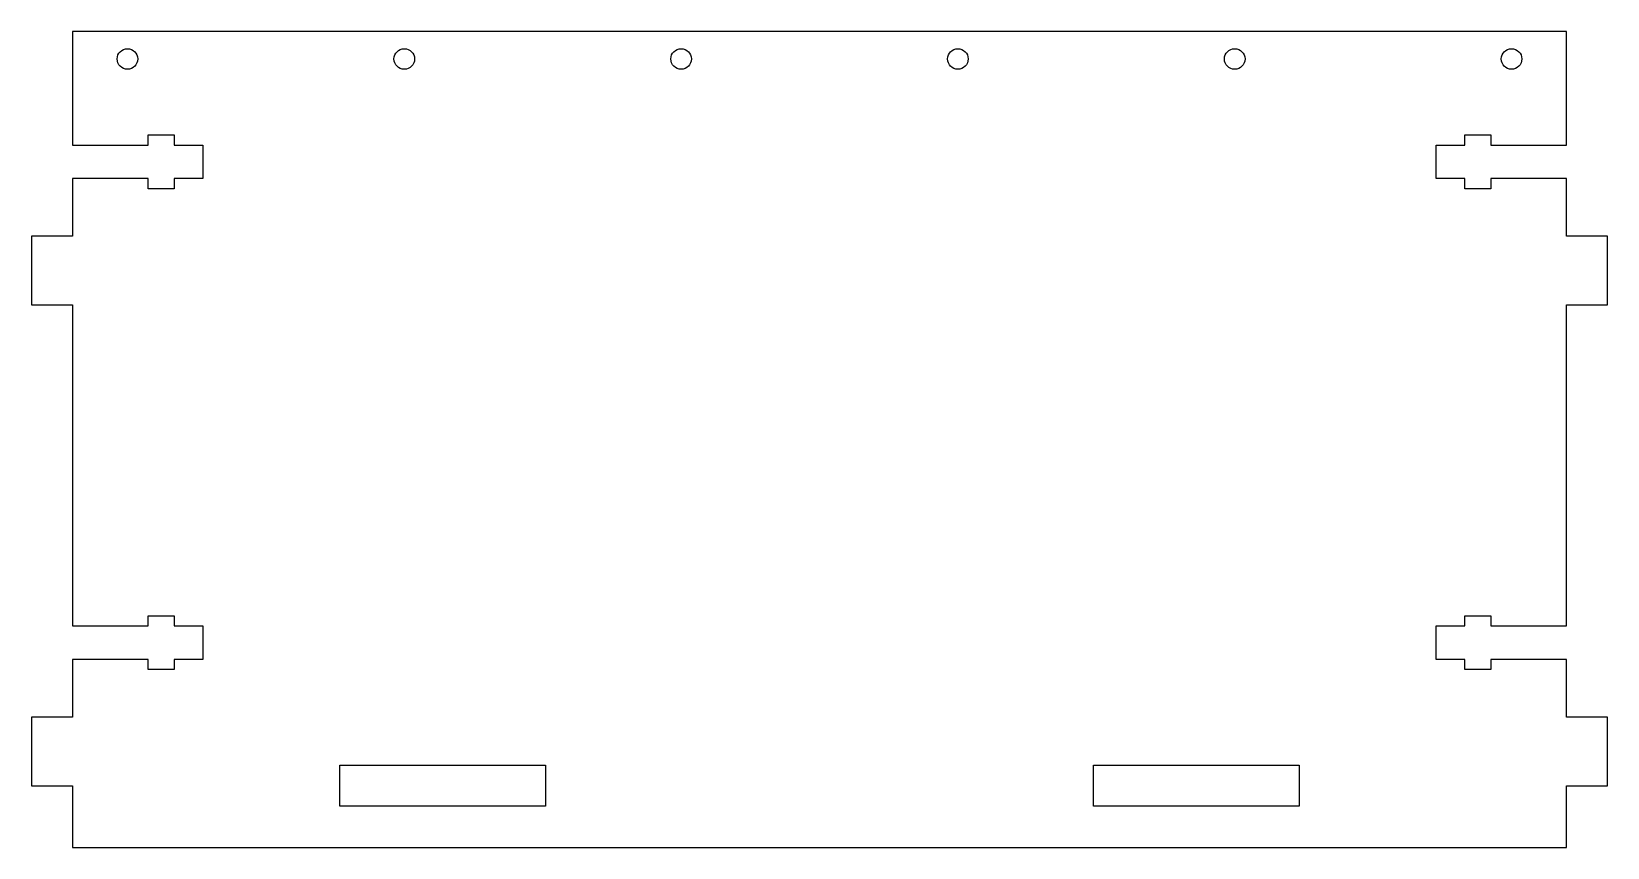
# Model space of a CAD drawing. Header units: millimetres. Extents: x -115 to 115, y -100 to 19.
import ezdxf

# ---------------------------------------------------------------- set-up
doc = ezdxf.new("R2010")
doc.units = ezdxf.units.MM

msp = doc.modelspace()

# ---------------------------------------------------------------- linework, layer by layer
at = {"color": 7, "linetype": 'Continuous', "lineweight": 25}
for p, q in [((109, 19), (-109, 19)), ((-109, 19), (-109, 2.45)), ((109, 2.45), (109, 19)), ((-109, 2.45), (-98, 2.45)), ((-98, 2.45), (-98, 3.925)), ((-98, 3.925), (-94.2, 3.925)), ((-94.2, 3.925), (-94.2, 2.45)), ((-94.2, 2.45), (-90, 2.45)), ((-90, 2.45), (-90, -2.45)), ((90, -2.45), (90, 2.45)), ((90, 2.45), (94.2, 2.45)), ((94.2, 2.45), (94.2, 3.925)), ((94.2, 3.925), (98, 3.925)), ((98, 3.925), (98, 2.45)), ((98, 2.45), (109, 2.45)), ((-98, -2.45), (-109, -2.45)), ((-109, -2.45), (-109, -10.8625)), ((-98, -3.925), (-98, -2.45)), ((-94.2, -3.925), (-98, -3.925)), ((-90, -2.45), (-94.2, -2.45)), ((-94.2, -2.45), (-94.2, -3.925)), ((94.2, -2.45), (90, -2.45)), ((94.2, -3.925), (94.2, -2.45)), ((98, -3.925), (94.2, -3.925)), ((109, -2.45), (98, -2.45)), ((98, -2.45), (98, -3.925)), ((109, -10.8625), (109, -2.45)), ((-109, -10.8625), (-115, -10.8625)), ((-115, -10.8625), (-115, -20.8625)), ((115, -10.8625), (109, -10.8625)), ((115, -20.8625), (115, -10.8625)), ((-115, -20.8625), (-109, -20.8625)), ((-109, -20.8625), (-109, -67.6875)), ((109, -67.6875), (109, -20.8625)), ((109, -20.8625), (115, -20.8625)), ((-98, -67.6875), (-98, -66.2125)), ((-98, -66.2125), (-94.2, -66.2125)), ((-94.2, -66.2125), (-94.2, -67.6875)), ((94.2, -67.6875), (94.2, -66.2125)), ((94.2, -66.2125), (98, -66.2125)), ((98, -66.2125), (98, -67.6875)), ((-109, -67.6875), (-98, -67.6875)), ((-94.2, -67.6875), (-90, -67.6875)), ((-90, -67.6875), (-90, -72.5875)), ((90, -72.5875), (90, -67.6875)), ((90, -67.6875), (94.2, -67.6875)), ((98, -67.6875), (109, -67.6875)), ((-98, -72.5875), (-109, -72.5875)), ((-109, -72.5875), (-109, -81)), ((-98, -74.0625), (-98, -72.5875)), ((-90, -72.5875), (-94.2, -72.5875)), ((-94.2, -72.5875), (-94.2, -74.0625)), ((94.2, -72.5875), (90, -72.5875)), ((94.2, -74.0625), (94.2, -72.5875)), ((109, -72.5875), (98, -72.5875)), ((98, -72.5875), (98, -74.0625)), ((109, -81), (109, -72.5875)), ((-94.2, -74.0625), (-98, -74.0625)), ((98, -74.0625), (94.2, -74.0625)), ((-109, -81), (-115, -81)), ((-115, -81), (-115, -91)), ((115, -81), (109, -81)), ((115, -91), (115, -81)), ((-70, -94), (-70, -88)), ((-70, -88), (-40, -88)), ((-40, -88), (-40, -94)), ((40, -94), (40, -88)), ((40, -88), (70, -88)), ((70, -88), (70, -94)), ((-115, -91), (-109, -91)), ((-109, -91), (-109, -100)), ((109, -100), (109, -91)), ((109, -91), (115, -91)), ((-40, -94), (-70, -94)), ((70, -94), (40, -94)), ((-109, -100), (109, -100))]:
    msp.add_line(p, q, dxfattribs=at)
for centre in [(-101, 15), (-60.6, 15), (-20.2, 15), (20.2, 15), (60.6, 15), (101, 15)]:
    msp.add_circle(centre, 1.5, dxfattribs=at)

doc.saveas('drawing.dxf')
